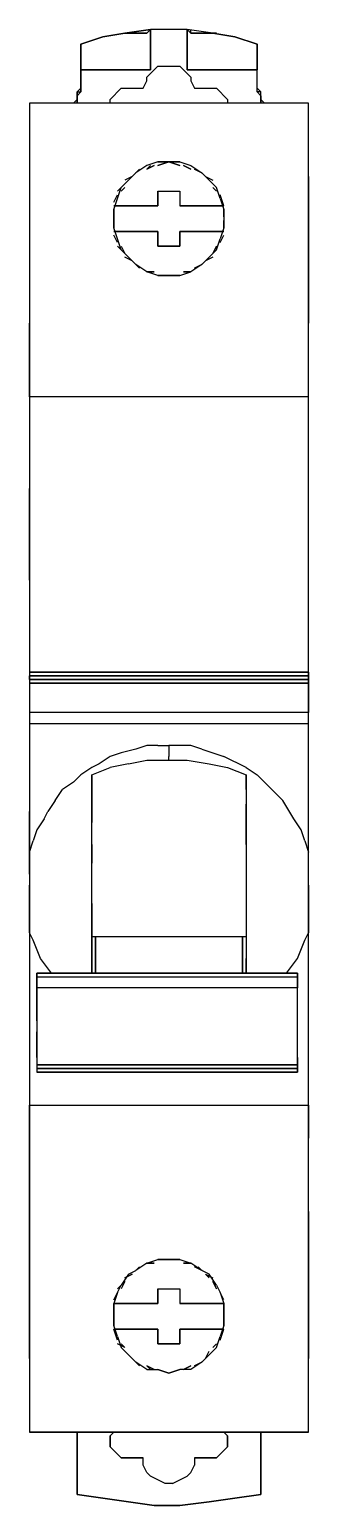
# Model space of a CAD drawing. Extents: x 0 to 17.8, y 0 to 94.2.
import ezdxf

# ---------------------------------------------------------------- set-up
doc = ezdxf.new("R2010")
doc.units = 0

# ---------------------------------------------------------------- blocks, each defined once
blk = doc.blocks.new('mcb-1')
for p, q in [((-23189.126, 27750.932), (-23190.531, 27750.698)), ((-23190.531, 27750.698), (-23189.126, 27750.932)), ((-23189.126, 27750.932), (-23187.487, 27751.166)), ((-23187.487, 27751.166), (-23189.126, 27750.932)), ((-23187.721, 27750.932), (-23189.126, 27750.932)), ((-23189.126, 27750.932), (-23187.721, 27750.932)), ((-23187.721, 27750.932), (-23187.955, 27750.932)), ((-23187.487, 27751.166), (-23187.721, 27750.932)), ((-23187.721, 27750.932), (-23187.487, 27751.166)), ((-23187.253, 27751.166), (-23187.487, 27751.166)), ((-23187.487, 27751.166), (-23187.487, 27748.591)), ((-23187.487, 27748.591), (-23187.487, 27751.166)), ((-23186.784, 27751.166), (-23187.253, 27751.166)), ((-23186.316, 27751.166), (-23186.784, 27751.166)), ((-23185.848, 27751.166), (-23186.316, 27751.166)), ((-23185.379, 27751.166), (-23185.848, 27751.166)), ((-23185.145, 27751.166), (-23185.379, 27751.166)), ((-23183.506, 27750.932), (-23185.145, 27751.166)), ((-23185.145, 27751.166), (-23185.145, 27748.591)), ((-23185.145, 27748.591), (-23185.145, 27751.166)), ((-23185.145, 27751.166), (-23184.911, 27750.932)), ((-23183.506, 27750.932), (-23185.145, 27751.166)), ((-23185.145, 27751.166), (-23184.911, 27750.932)), ((-23184.911, 27750.932), (-23184.911, 27751.166)), ((-23184.911, 27750.932), (-23183.506, 27750.932)), ((-23183.506, 27750.932), (-23184.911, 27750.932)), ((-23184.911, 27750.932), (-23184.677, 27750.932)), ((-23183.272, 27750.932), (-23183.506, 27750.932)), ((-23183.506, 27750.932), (-23182.101, 27750.698)), ((-23182.101, 27750.698), (-23183.506, 27750.932)), ((-23182.101, 27750.698), (-23183.506, 27750.932)), ((-23190.531, 27750.698), (-23191.936, 27750.23)), ((-23191.936, 27750.23), (-23190.531, 27750.698)), ((-23191.936, 27750.23), (-23191.936, 27748.591)), ((-23191.936, 27748.591), (-23191.936, 27750.23)), ((-23182.101, 27750.698), (-23180.682, 27750.23)), ((-23180.682, 27750.23), (-23182.101, 27750.698)), ((-23180.682, 27750.23), (-23180.682, 27748.591)), ((-23180.682, 27748.591), (-23180.682, 27750.23)), ((-23191.936, 27748.591), (-23187.487, 27748.591)), ((-23187.487, 27748.591), (-23191.936, 27748.591)), ((-23191.936, 27748.591), (-23191.936, 27747.186)), ((-23191.936, 27747.186), (-23191.936, 27748.591)), ((-23187.721, 27748.122), (-23187.253, 27748.591)), ((-23187.721, 27747.888), (-23187.721, 27748.122)), ((-23187.253, 27748.591), (-23187.018, 27748.825)), ((-23187.018, 27748.825), (-23186.55, 27748.825)), ((-23186.55, 27748.825), (-23186.082, 27748.825)), ((-23186.082, 27748.825), (-23185.613, 27748.825)), ((-23185.613, 27748.825), (-23185.379, 27748.591)), ((-23185.379, 27748.591), (-23184.911, 27748.122)), ((-23180.682, 27748.591), (-23185.145, 27748.591)), ((-23185.145, 27748.591), (-23180.682, 27748.591)), ((-23184.911, 27748.122), (-23184.911, 27747.888)), ((-23180.682, 27747.186), (-23180.682, 27748.591)), ((-23180.682, 27747.186), (-23180.682, 27748.591)), ((-23191.936, 27747.42), (-23192.17, 27747.186)), ((-23192.17, 27747.186), (-23192.17, 27746.704)), ((-23191.936, 27747.186), (-23192.17, 27746.938)), ((-23192.17, 27746.938), (-23192.17, 27747.186)), ((-23192.17, 27747.186), (-23191.936, 27747.186)), ((-23189.828, 27746.938), (-23189.594, 27747.186)), ((-23189.594, 27747.186), (-23189.36, 27747.42)), ((-23189.36, 27747.42), (-23189.126, 27747.42)), ((-23189.126, 27747.42), (-23187.955, 27747.42)), ((-23187.955, 27747.42), (-23187.721, 27747.888)), ((-23184.911, 27747.888), (-23184.677, 27747.42)), ((-23184.677, 27747.42), (-23183.506, 27747.42)), ((-23183.506, 27747.42), (-23183.272, 27747.42)), ((-23183.272, 27747.42), (-23183.038, 27747.186)), ((-23183.038, 27747.186), (-23182.804, 27746.938)), ((-23180.448, 27747.186), (-23180.682, 27747.42)), ((-23180.448, 27746.938), (-23180.682, 27747.186)), ((-23180.448, 27747.186), (-23180.682, 27747.186)), ((-23180.448, 27746.704), (-23180.448, 27747.186)), ((-23180.448, 27746.938), (-23180.448, 27747.186)), ((-23195.214, 27746.47), (-23195.214, 27741.787)), ((-23177.404, 27746.47), (-23195.214, 27746.47)), ((-23177.404, 27746.47), (-23195.214, 27746.47)), ((-23195.214, 27746.47), (-23195.214, 27741.787)), ((-23192.17, 27746.704), (-23192.404, 27746.47)), ((-23192.17, 27746.938), (-23192.17, 27746.47)), ((-23192.17, 27746.704), (-23192.17, 27746.938)), ((-23192.17, 27746.47), (-23192.17, 27746.704)), ((-23190.062, 27746.704), (-23189.828, 27746.938)), ((-23190.062, 27746.47), (-23190.062, 27746.704)), ((-23182.804, 27746.938), (-23182.569, 27746.704)), ((-23182.569, 27746.704), (-23182.569, 27746.47)), ((-23180.448, 27746.47), (-23180.448, 27746.938)), ((-23180.448, 27746.938), (-23180.448, 27746.704)), ((-23180.214, 27746.47), (-23180.448, 27746.704)), ((-23180.448, 27746.704), (-23180.448, 27746.47)), ((-23177.404, 27741.787), (-23177.404, 27746.47)), ((-23177.404, 27741.787), (-23177.404, 27746.47)), ((-23187.721, 27742.489), (-23188.423, 27742.021)), ((-23188.423, 27742.021), (-23188.189, 27742.255)), ((-23188.189, 27742.255), (-23188.423, 27742.021)), ((-23188.423, 27742.021), (-23188.189, 27742.255)), ((-23187.018, 27742.723), (-23187.721, 27742.489)), ((-23187.487, 27742.489), (-23187.721, 27742.255)), ((-23187.253, 27742.489), (-23187.721, 27742.255)), ((-23187.721, 27742.255), (-23187.253, 27742.489)), ((-23187.721, 27742.255), (-23187.487, 27742.489)), ((-23187.721, 27742.255), (-23187.253, 27742.489)), ((-23187.253, 27742.489), (-23187.721, 27742.255)), ((-23187.253, 27742.489), (-23187.253, 27742.489)), ((-23186.316, 27742.723), (-23187.018, 27742.489)), ((-23186.316, 27742.723), (-23187.018, 27742.723)), ((-23187.018, 27742.723), (-23186.316, 27742.723)), ((-23186.316, 27742.723), (-23187.018, 27742.489)), ((-23187.018, 27742.489), (-23186.316, 27742.723)), ((-23186.316, 27742.723), (-23187.018, 27742.489)), ((-23187.018, 27742.489), (-23186.316, 27742.723)), ((-23186.316, 27742.723), (-23187.018, 27742.489)), ((-23185.613, 27742.723), (-23186.316, 27742.723)), ((-23186.316, 27742.723), (-23185.613, 27742.723)), ((-23186.316, 27742.723), (-23185.613, 27742.489)), ((-23185.613, 27742.489), (-23186.316, 27742.723)), ((-23186.316, 27742.723), (-23185.613, 27742.489)), ((-23185.613, 27742.489), (-23186.316, 27742.723)), ((-23186.316, 27742.723), (-23185.613, 27742.489)), ((-23185.613, 27742.489), (-23186.316, 27742.723)), ((-23186.316, 27742.723), (-23186.316, 27742.723)), ((-23185.613, 27742.723), (-23184.911, 27742.489)), ((-23185.613, 27742.723), (-23185.613, 27742.723)), ((-23185.379, 27742.489), (-23184.911, 27742.255)), ((-23184.911, 27742.255), (-23185.379, 27742.489)), ((-23185.379, 27742.489), (-23184.911, 27742.255)), ((-23184.911, 27742.255), (-23185.379, 27742.489)), ((-23185.379, 27742.489), (-23184.911, 27742.255)), ((-23184.911, 27742.255), (-23185.379, 27742.489)), ((-23185.379, 27742.489), (-23185.379, 27742.489)), ((-23184.911, 27742.489), (-23184.209, 27742.021)), ((-23184.209, 27742.021), (-23184.677, 27742.255)), ((-23184.677, 27742.255), (-23184.209, 27742.021)), ((-23184.209, 27742.021), (-23184.677, 27742.255)), ((-23195.214, 27741.787), (-23195.214, 27737.103)), ((-23195.214, 27741.787), (-23195.214, 27737.103)), ((-23195.214, 27741.787), (-23195.214, 27741.787)), ((-23189.594, 27740.85), (-23189.126, 27741.318)), ((-23189.36, 27741.084), (-23188.892, 27741.552)), ((-23189.126, 27741.318), (-23188.657, 27741.787)), ((-23188.657, 27741.787), (-23189.126, 27741.552)), ((-23188.423, 27742.021), (-23188.892, 27741.552)), ((-23184.209, 27742.021), (-23183.74, 27741.552)), ((-23184.209, 27742.021), (-23184.209, 27742.021)), ((-23183.74, 27741.552), (-23183.974, 27741.787)), ((-23183.974, 27741.787), (-23183.506, 27741.552)), ((-23183.74, 27741.552), (-23183.272, 27741.084)), ((-23177.404, 27737.103), (-23177.404, 27741.787)), ((-23177.404, 27741.787), (-23177.404, 27737.103)), ((-23189.828, 27740.147), (-23189.594, 27740.616)), ((-23189.828, 27739.679), (-23189.594, 27740.382)), ((-23189.594, 27740.382), (-23189.36, 27741.084)), ((-23189.126, 27741.084), (-23189.36, 27740.85)), ((-23187.018, 27740.85), (-23185.613, 27740.85)), ((-23187.018, 27739.913), (-23187.018, 27740.85)), ((-23187.018, 27740.85), (-23187.018, 27739.913)), ((-23187.018, 27739.913), (-23187.018, 27740.85)), ((-23187.018, 27740.85), (-23185.613, 27740.85)), ((-23185.613, 27740.85), (-23185.613, 27739.913)), ((-23185.613, 27740.85), (-23185.613, 27739.913)), ((-23183.506, 27741.084), (-23183.272, 27740.85)), ((-23183.272, 27740.85), (-23183.506, 27741.084)), ((-23183.038, 27740.382), (-23183.272, 27741.084)), ((-23182.804, 27739.913), (-23183.038, 27740.616)), ((-23183.038, 27740.382), (-23182.804, 27739.679)), ((-23187.018, 27739.913), (-23189.828, 27739.913)), ((-23189.828, 27739.913), (-23187.018, 27739.913)), ((-23189.828, 27738.977), (-23189.828, 27739.679)), ((-23189.828, 27739.679), (-23189.828, 27739.211)), ((-23189.828, 27739.211), (-23189.828, 27739.679)), ((-23189.828, 27739.679), (-23189.828, 27738.977)), ((-23182.804, 27739.913), (-23185.613, 27739.913)), ((-23185.613, 27739.913), (-23182.804, 27739.913)), ((-23182.804, 27739.679), (-23182.804, 27738.977)), ((-23182.804, 27739.679), (-23182.804, 27739.679)), ((-23182.804, 27739.679), (-23182.804, 27739.211)), ((-23182.804, 27739.211), (-23182.804, 27739.679)), ((-23182.804, 27739.679), (-23182.804, 27738.977)), ((-23189.828, 27738.977), (-23189.828, 27738.508)), ((-23189.828, 27738.508), (-23189.828, 27738.977)), ((-23189.594, 27737.806), (-23189.828, 27738.508)), ((-23182.804, 27738.508), (-23183.038, 27737.806)), ((-23182.804, 27738.508), (-23182.804, 27738.977)), ((-23182.804, 27738.977), (-23182.804, 27738.508)), ((-23189.828, 27738.274), (-23187.018, 27738.274)), ((-23187.018, 27738.274), (-23189.828, 27738.274)), ((-23189.594, 27737.572), (-23189.828, 27738.04)), ((-23189.36, 27737.103), (-23189.594, 27737.806)), ((-23187.018, 27738.274), (-23187.018, 27737.338)), ((-23187.018, 27738.274), (-23187.018, 27737.338)), ((-23187.018, 27737.338), (-23187.018, 27738.274)), ((-23185.613, 27737.338), (-23185.613, 27738.274)), ((-23185.613, 27738.274), (-23182.804, 27738.274)), ((-23182.804, 27738.274), (-23185.613, 27738.274)), ((-23185.613, 27738.274), (-23185.613, 27737.338)), ((-23183.272, 27737.103), (-23183.038, 27737.806)), ((-23183.038, 27737.572), (-23182.804, 27738.04)), ((-23195.214, 27737.103), (-23195.214, 27732.407)), ((-23195.214, 27737.103), (-23195.214, 27732.407)), ((-23195.214, 27737.103), (-23195.214, 27737.103)), ((-23189.126, 27736.869), (-23189.594, 27737.338)), ((-23189.36, 27737.338), (-23189.126, 27736.869)), ((-23189.36, 27737.103), (-23188.892, 27736.635)), ((-23188.657, 27736.401), (-23189.126, 27736.635)), ((-23188.423, 27736.167), (-23188.892, 27736.635)), ((-23187.018, 27737.338), (-23185.613, 27737.338)), ((-23185.613, 27737.338), (-23187.018, 27737.338)), ((-23184.209, 27736.167), (-23183.74, 27736.635)), ((-23183.506, 27736.635), (-23183.974, 27736.401)), ((-23183.974, 27736.401), (-23183.74, 27736.635)), ((-23183.272, 27737.103), (-23183.74, 27736.635)), ((-23183.272, 27737.338), (-23183.506, 27736.869)), ((-23183.506, 27736.869), (-23183.272, 27737.338)), ((-23177.404, 27732.407), (-23177.404, 27737.103)), ((-23177.404, 27737.103), (-23177.404, 27732.407)), ((-23187.721, 27735.699), (-23188.423, 27736.167)), ((-23188.189, 27735.933), (-23188.423, 27736.167)), ((-23187.487, 27735.699), (-23187.721, 27735.699)), ((-23187.018, 27735.464), (-23187.721, 27735.699)), ((-23187.253, 27735.699), (-23187.721, 27735.699)), ((-23187.721, 27735.699), (-23187.253, 27735.699)), ((-23187.487, 27735.699), (-23187.721, 27735.699)), ((-23187.721, 27735.699), (-23187.253, 27735.699)), ((-23185.613, 27735.464), (-23184.911, 27735.699)), ((-23184.911, 27735.699), (-23185.379, 27735.699)), ((-23184.911, 27735.699), (-23185.379, 27735.699)), ((-23185.379, 27735.699), (-23184.911, 27735.699)), ((-23184.209, 27736.167), (-23184.911, 27735.699)), ((-23184.209, 27736.167), (-23184.677, 27735.933)), ((-23184.677, 27735.933), (-23184.209, 27736.167)), ((-23186.316, 27735.464), (-23187.018, 27735.464)), ((-23187.018, 27735.464), (-23186.316, 27735.464)), ((-23186.316, 27735.464), (-23187.018, 27735.464)), ((-23186.316, 27735.464), (-23187.018, 27735.464)), ((-23187.018, 27735.464), (-23186.316, 27735.464)), ((-23185.613, 27735.464), (-23186.316, 27735.464)), ((-23186.316, 27735.464), (-23185.613, 27735.464)), ((-23185.613, 27735.464), (-23186.316, 27735.464)), ((-23185.613, 27735.464), (-23186.316, 27735.464)), ((-23186.316, 27735.464), (-23185.613, 27735.464)), ((-23195.214, 27732.407), (-23195.214, 27727.724)), ((-23195.214, 27727.724), (-23195.214, 27732.407)), ((-23177.404, 27727.724), (-23177.404, 27732.407)), ((-23177.404, 27727.724), (-23177.404, 27732.407)), ((-23195.214, 27727.724), (-23195.214, 27721.856)), ((-23177.404, 27727.724), (-23195.214, 27727.724)), ((-23177.404, 27721.856), (-23177.404, 27727.724)), ((-23177.404, 27721.856), (-23177.404, 27727.724)), ((-23195.214, 27721.856), (-23195.214, 27716.002)), ((-23195.214, 27716.002), (-23195.214, 27721.856)), ((-23177.404, 27716.002), (-23177.404, 27721.856)), ((-23177.404, 27716.002), (-23177.404, 27721.856)), ((-23195.214, 27716.002), (-23195.214, 27710.135)), ((-23195.214, 27716.002), (-23195.214, 27710.135)), ((-23177.404, 27710.135), (-23177.404, 27716.002)), ((-23177.404, 27710.135), (-23177.404, 27716.002)), ((-23177.404, 27716.002), (-23177.404, 27716.002)), ((-23195.214, 27710.135), (-23195.214, 27709.9)), ((-23177.404, 27710.135), (-23195.214, 27710.135)), ((-23195.214, 27710.135), (-23177.404, 27710.135)), ((-23195.214, 27710.135), (-23195.214, 27709.9)), ((-23195.214, 27710.135), (-23177.404, 27710.135)), ((-23195.214, 27710.135), (-23177.404, 27710.135)), ((-23195.214, 27709.9), (-23177.404, 27709.9)), ((-23177.404, 27709.9), (-23195.214, 27709.9)), ((-23195.214, 27709.9), (-23195.214, 27709.9)), ((-23195.214, 27709.9), (-23177.404, 27709.9)), ((-23195.214, 27709.9), (-23195.214, 27709.666)), ((-23195.214, 27709.666), (-23195.214, 27709.9)), ((-23195.214, 27709.666), (-23195.214, 27709.432)), ((-23195.214, 27709.666), (-23195.214, 27709.432)), ((-23177.404, 27709.666), (-23195.214, 27709.666)), ((-23195.214, 27709.666), (-23177.404, 27709.666)), ((-23195.214, 27709.666), (-23177.404, 27709.666)), ((-23177.404, 27709.666), (-23195.214, 27709.666)), ((-23177.404, 27709.666), (-23195.214, 27709.666)), ((-23195.214, 27709.666), (-23177.404, 27709.666)), ((-23195.214, 27709.432), (-23195.214, 27709.198)), ((-23195.214, 27709.432), (-23177.404, 27709.432)), ((-23177.404, 27709.432), (-23195.214, 27709.432)), ((-23195.214, 27709.432), (-23195.214, 27709.198)), ((-23195.214, 27709.432), (-23177.404, 27709.432)), ((-23177.404, 27710.135), (-23177.404, 27709.9)), ((-23177.404, 27709.9), (-23177.404, 27710.135)), ((-23177.404, 27709.9), (-23177.404, 27709.666)), ((-23177.404, 27709.666), (-23177.404, 27709.9)), ((-23177.404, 27709.432), (-23177.404, 27709.666)), ((-23177.404, 27709.666), (-23177.404, 27709.432)), ((-23177.404, 27709.198), (-23177.404, 27709.432)), ((-23177.404, 27709.432), (-23177.404, 27709.198)), ((-23195.214, 27709.198), (-23195.214, 27708.73)), ((-23195.214, 27709.198), (-23195.214, 27708.73)), ((-23195.214, 27708.73), (-23195.214, 27708.027)), ((-23195.214, 27708.73), (-23195.214, 27708.027)), ((-23177.404, 27708.73), (-23177.404, 27709.198)), ((-23177.404, 27709.198), (-23177.404, 27708.73)), ((-23177.404, 27708.027), (-23177.404, 27708.73)), ((-23177.404, 27708.73), (-23177.404, 27708.027)), ((-23195.214, 27708.027), (-23195.214, 27707.559)), ((-23195.214, 27708.027), (-23195.214, 27707.559)), ((-23195.214, 27707.559), (-23195.214, 27706.856)), ((-23195.214, 27707.559), (-23195.214, 27706.856)), ((-23177.404, 27707.559), (-23195.214, 27707.559)), ((-23177.404, 27707.559), (-23177.404, 27708.027)), ((-23177.404, 27708.027), (-23177.404, 27707.559)), ((-23177.404, 27706.856), (-23177.404, 27707.559)), ((-23177.404, 27706.856), (-23177.404, 27707.559)), ((-23195.214, 27706.856), (-23177.404, 27706.856)), ((-23195.214, 27706.856), (-23195.214, 27704.047)), ((-23195.214, 27706.856), (-23195.214, 27704.047)), ((-23195.214, 27706.856), (-23195.214, 27706.856)), ((-23195.214, 27706.856), (-23195.214, 27706.856)), ((-23177.404, 27704.047), (-23177.404, 27706.856)), ((-23177.404, 27704.047), (-23177.404, 27706.856)), ((-23190.062, 27704.749), (-23190.765, 27704.281)), ((-23189.36, 27704.983), (-23190.062, 27704.749)), ((-23188.423, 27705.217), (-23189.36, 27704.983)), ((-23187.721, 27705.452), (-23188.423, 27705.217)), ((-23187.018, 27705.452), (-23187.721, 27705.452)), ((-23187.018, 27705.452), (-23186.316, 27705.452)), ((-23185.613, 27705.452), (-23186.316, 27705.452)), ((-23186.316, 27705.452), (-23186.316, 27705.217)), ((-23186.316, 27705.217), (-23186.316, 27705.217)), ((-23186.316, 27705.217), (-23186.316, 27704.749)), ((-23186.316, 27704.749), (-23186.316, 27704.749)), ((-23186.316, 27704.515), (-23186.316, 27704.749)), ((-23184.911, 27705.452), (-23185.613, 27705.452)), ((-23184.209, 27705.217), (-23184.911, 27705.452)), ((-23184.209, 27705.217), (-23183.506, 27704.983)), ((-23183.506, 27704.983), (-23182.804, 27704.749)), ((-23181.385, 27704.047), (-23182.804, 27704.749)), ((-23195.214, 27704.047), (-23195.214, 27701.237)), ((-23195.214, 27704.047), (-23195.214, 27701.237)), ((-23195.214, 27704.047), (-23195.214, 27704.047)), ((-23195.214, 27704.047), (-23195.214, 27704.047)), ((-23195.214, 27704.047), (-23195.214, 27704.047)), ((-23191.233, 27704.047), (-23191.936, 27703.578)), ((-23190.765, 27704.281), (-23191.233, 27704.047)), ((-23191.233, 27703.578), (-23190.062, 27704.047)), ((-23188.892, 27704.281), (-23190.062, 27704.047)), ((-23190.062, 27704.047), (-23190.062, 27704.047)), ((-23188.892, 27704.281), (-23187.721, 27704.515)), ((-23187.721, 27704.515), (-23186.316, 27704.515)), ((-23186.316, 27704.515), (-23185.145, 27704.515)), ((-23185.145, 27704.515), (-23183.74, 27704.281)), ((-23183.74, 27704.281), (-23182.569, 27704.047)), ((-23182.569, 27704.047), (-23181.385, 27703.578)), ((-23181.385, 27704.047), (-23180.682, 27703.578)), ((-23177.404, 27701.237), (-23177.404, 27704.047)), ((-23177.404, 27701.237), (-23177.404, 27704.047)), ((-23192.404, 27703.11), (-23193.106, 27702.642)), ((-23191.936, 27703.578), (-23192.404, 27703.11)), ((-23191.233, 27702.642), (-23191.233, 27703.578)), ((-23191.233, 27702.642), (-23191.233, 27703.578)), ((-23191.233, 27703.578), (-23191.233, 27701.939)), ((-23181.385, 27702.642), (-23181.385, 27703.578)), ((-23181.385, 27703.578), (-23181.385, 27702.642)), ((-23180.214, 27703.11), (-23180.682, 27703.578)), ((-23180.214, 27703.11), (-23179.746, 27702.642)), ((-23193.575, 27701.939), (-23194.043, 27701.237)), ((-23193.575, 27701.939), (-23193.106, 27702.642)), ((-23191.233, 27701.705), (-23191.233, 27702.642)), ((-23191.233, 27701.705), (-23191.233, 27702.642)), ((-23191.233, 27701.939), (-23191.233, 27701.471)), ((-23181.385, 27702.642), (-23181.385, 27701.705)), ((-23181.385, 27702.642), (-23181.385, 27701.705)), ((-23179.043, 27701.939), (-23179.746, 27702.642)), ((-23178.341, 27700.768), (-23179.043, 27701.939)), ((-23195.214, 27698.647), (-23195.214, 27701.237)), ((-23195.214, 27701.237), (-23195.214, 27698.647)), ((-23195.214, 27701.237), (-23195.214, 27701.237)), ((-23195.214, 27701.237), (-23195.214, 27701.237)), ((-23194.277, 27700.768), (-23194.043, 27701.237)), ((-23191.233, 27701.705), (-23191.233, 27700.534)), ((-23191.233, 27700.534), (-23191.233, 27701.705)), ((-23191.233, 27700.534), (-23191.233, 27701.471)), ((-23181.385, 27700.534), (-23181.385, 27701.705)), ((-23181.385, 27701.705), (-23181.385, 27700.534)), ((-23177.404, 27698.647), (-23177.404, 27701.237)), ((-23177.404, 27698.647), (-23177.404, 27701.237)), ((-23194.745, 27700.066), (-23194.98, 27699.364)), ((-23194.277, 27700.768), (-23194.745, 27700.066)), ((-23191.233, 27699.129), (-23191.233, 27700.534)), ((-23191.233, 27699.129), (-23191.233, 27700.534)), ((-23191.233, 27699.598), (-23191.233, 27700.534)), ((-23191.233, 27700.534), (-23191.233, 27700.534)), ((-23181.385, 27699.129), (-23181.385, 27700.534)), ((-23181.385, 27700.534), (-23181.385, 27699.129)), ((-23177.873, 27700.066), (-23178.341, 27700.768)), ((-23177.638, 27699.364), (-23177.873, 27700.066)), ((-23195.214, 27698.647), (-23194.98, 27699.364)), ((-23191.233, 27698.647), (-23191.233, 27699.598)), ((-23191.233, 27699.598), (-23191.233, 27699.598)), ((-23191.233, 27699.129), (-23191.233, 27697.945)), ((-23191.233, 27697.945), (-23191.233, 27699.129)), ((-23181.385, 27699.129), (-23181.385, 27697.945)), ((-23181.385, 27699.129), (-23181.385, 27697.945)), ((-23177.638, 27699.364), (-23177.404, 27698.647)), ((-23195.214, 27697.945), (-23195.214, 27698.647)), ((-23195.214, 27698.647), (-23195.214, 27697.945)), ((-23191.233, 27697.477), (-23191.233, 27698.647)), ((-23191.233, 27698.647), (-23191.233, 27698.647)), ((-23177.404, 27697.945), (-23177.404, 27698.647)), ((-23177.404, 27697.945), (-23177.404, 27698.647)), ((-23195.214, 27697.242), (-23195.214, 27697.945)), ((-23195.214, 27697.945), (-23195.214, 27697.242)), ((-23195.214, 27697.242), (-23195.214, 27696.54)), ((-23195.214, 27697.242), (-23195.214, 27696.54)), ((-23191.233, 27696.54), (-23191.233, 27697.945)), ((-23191.233, 27696.54), (-23191.233, 27697.945)), ((-23191.233, 27696.306), (-23191.233, 27697.477)), ((-23191.233, 27697.477), (-23191.233, 27697.477)), ((-23181.385, 27697.945), (-23181.385, 27696.54)), ((-23181.385, 27697.945), (-23181.385, 27696.54)), ((-23177.404, 27697.242), (-23177.404, 27697.945)), ((-23177.404, 27697.242), (-23177.404, 27697.945)), ((-23177.404, 27696.54), (-23177.404, 27697.242)), ((-23177.404, 27696.54), (-23177.404, 27697.242)), ((-23195.214, 27696.54), (-23195.214, 27695.603)), ((-23195.214, 27695.603), (-23195.214, 27696.54)), ((-23191.233, 27695.369), (-23191.233, 27696.54)), ((-23191.233, 27695.369), (-23191.233, 27696.54)), ((-23191.233, 27695.369), (-23191.233, 27696.306)), ((-23191.233, 27696.306), (-23191.233, 27696.306)), ((-23181.385, 27696.54), (-23181.385, 27695.369)), ((-23181.385, 27696.54), (-23181.385, 27695.369)), ((-23177.404, 27695.603), (-23177.404, 27696.54)), ((-23177.404, 27696.54), (-23177.404, 27695.603)), ((-23195.214, 27695.603), (-23195.214, 27694.433)), ((-23195.214, 27694.433), (-23195.214, 27695.603)), ((-23191.233, 27695.369), (-23191.233, 27694.198)), ((-23191.233, 27694.198), (-23191.233, 27695.369)), ((-23191.233, 27694.198), (-23191.233, 27695.369)), ((-23191.233, 27695.369), (-23191.233, 27695.369)), ((-23181.385, 27695.369), (-23181.385, 27694.198)), ((-23181.385, 27695.369), (-23181.385, 27694.198)), ((-23177.404, 27694.433), (-23177.404, 27695.603)), ((-23177.404, 27695.603), (-23177.404, 27694.433)), ((-23195.214, 27694.433), (-23195.214, 27693.496)), ((-23195.214, 27693.496), (-23195.214, 27694.433)), ((-23191.233, 27694.198), (-23191.233, 27693.028)), ((-23191.233, 27693.028), (-23191.233, 27694.198)), ((-23191.233, 27694.198), (-23191.233, 27693.262)), ((-23181.385, 27694.198), (-23181.385, 27694.198)), ((-23181.385, 27694.198), (-23181.385, 27693.028)), ((-23181.385, 27694.198), (-23181.385, 27693.028)), ((-23177.404, 27693.496), (-23177.404, 27694.433)), ((-23177.404, 27694.433), (-23177.404, 27693.496)), ((-23195.214, 27693.496), (-23195.214, 27689.984)), ((-23195.214, 27693.496), (-23195.214, 27689.984)), ((-23194.98, 27693.028), (-23195.214, 27693.496)), ((-23195.214, 27693.496), (-23195.214, 27693.496)), ((-23191.233, 27693.262), (-23190.999, 27693.262)), ((-23191.233, 27692.325), (-23191.233, 27693.262)), ((-23190.999, 27693.262), (-23181.619, 27693.262)), ((-23190.999, 27690.92), (-23190.999, 27693.262)), ((-23190.999, 27693.262), (-23190.999, 27690.92)), ((-23181.619, 27693.262), (-23181.385, 27693.262)), ((-23181.619, 27692.325), (-23181.619, 27693.262)), ((-23181.619, 27693.262), (-23181.619, 27690.92)), ((-23177.638, 27693.028), (-23177.404, 27693.496)), ((-23177.404, 27689.984), (-23177.404, 27693.496)), ((-23177.404, 27689.984), (-23177.404, 27693.496)), ((-23194.511, 27691.857), (-23194.98, 27693.028)), ((-23191.233, 27693.028), (-23191.233, 27691.857)), ((-23191.233, 27691.857), (-23191.233, 27693.028)), ((-23191.233, 27691.389), (-23191.233, 27692.325)), ((-23181.619, 27691.389), (-23181.619, 27692.325)), ((-23181.619, 27692.325), (-23181.619, 27692.325)), ((-23181.385, 27693.028), (-23181.385, 27691.857)), ((-23181.385, 27693.028), (-23181.385, 27691.857)), ((-23178.107, 27691.857), (-23177.638, 27693.028)), ((-23193.809, 27690.92), (-23194.511, 27691.857)), ((-23191.233, 27691.857), (-23191.233, 27690.92)), ((-23191.233, 27690.92), (-23191.233, 27691.857)), ((-23191.233, 27690.92), (-23191.233, 27691.389)), ((-23181.619, 27690.92), (-23181.619, 27691.389)), ((-23181.619, 27691.389), (-23181.619, 27691.389)), ((-23181.385, 27691.857), (-23181.385, 27691.857)), ((-23181.385, 27690.92), (-23181.385, 27691.857)), ((-23181.385, 27691.857), (-23181.385, 27690.92)), ((-23178.809, 27690.92), (-23178.107, 27691.857)), ((-23194.745, 27690.92), (-23178.107, 27690.92)), ((-23178.107, 27690.92), (-23194.745, 27690.92)), ((-23178.107, 27690.92), (-23194.745, 27690.92)), ((-23194.745, 27690.686), (-23194.745, 27690.92)), ((-23194.745, 27690.92), (-23194.745, 27690.686)), ((-23194.745, 27690.686), (-23194.745, 27689.984)), ((-23194.745, 27690.686), (-23178.107, 27690.686)), ((-23194.745, 27689.984), (-23194.745, 27690.686)), ((-23178.107, 27690.686), (-23178.107, 27690.92)), ((-23178.107, 27690.92), (-23178.107, 27690.686)), ((-23178.107, 27690.686), (-23178.107, 27689.984)), ((-23178.107, 27689.984), (-23178.107, 27690.686)), ((-23195.214, 27689.984), (-23195.214, 27686.223)), ((-23195.214, 27689.984), (-23195.214, 27686.223)), ((-23194.745, 27689.984), (-23194.745, 27689.515)), ((-23194.745, 27689.515), (-23194.745, 27689.984)), ((-23178.107, 27689.984), (-23194.745, 27689.984)), ((-23194.745, 27689.515), (-23194.745, 27688.813)), ((-23194.745, 27688.813), (-23194.745, 27689.515)), ((-23178.107, 27689.515), (-23178.107, 27689.984)), ((-23178.107, 27689.515), (-23178.107, 27689.984)), ((-23178.107, 27688.813), (-23178.107, 27689.515)), ((-23178.107, 27688.813), (-23178.107, 27689.515)), ((-23177.404, 27686.223), (-23177.404, 27689.984)), ((-23177.404, 27686.223), (-23177.404, 27689.984)), ((-23194.745, 27688.813), (-23194.745, 27687.876)), ((-23194.745, 27687.876), (-23194.745, 27688.813)), ((-23178.107, 27687.876), (-23178.107, 27688.813)), ((-23178.107, 27687.876), (-23178.107, 27688.813)), ((-23194.745, 27687.876), (-23194.745, 27687.174)), ((-23194.745, 27687.876), (-23194.745, 27687.174)), ((-23178.107, 27687.174), (-23178.107, 27687.876)), ((-23178.107, 27687.876), (-23178.107, 27687.876)), ((-23178.107, 27687.174), (-23178.107, 27687.876)), ((-23194.745, 27687.174), (-23194.745, 27686.223)), ((-23194.745, 27686.223), (-23194.745, 27687.174)), ((-23178.107, 27686.223), (-23178.107, 27687.174)), ((-23178.107, 27686.223), (-23178.107, 27687.174)), ((-23195.214, 27686.223), (-23195.214, 27682.477)), ((-23195.214, 27686.223), (-23195.214, 27682.477)), ((-23194.745, 27686.223), (-23194.745, 27685.521)), ((-23194.745, 27685.521), (-23194.745, 27686.223)), ((-23178.107, 27685.521), (-23178.107, 27686.223)), ((-23178.107, 27685.521), (-23178.107, 27686.223)), ((-23177.404, 27682.477), (-23177.404, 27686.223)), ((-23177.404, 27682.477), (-23177.404, 27686.223)), ((-23194.745, 27685.521), (-23194.745, 27685.053)), ((-23194.745, 27685.521), (-23194.745, 27685.053)), ((-23194.745, 27685.053), (-23194.745, 27684.819)), ((-23194.745, 27685.053), (-23194.745, 27684.819)), ((-23194.745, 27685.053), (-23178.107, 27685.053)), ((-23178.107, 27685.053), (-23194.745, 27685.053)), ((-23194.745, 27685.053), (-23178.107, 27685.053)), ((-23194.745, 27684.819), (-23194.745, 27684.584)), ((-23194.745, 27684.819), (-23178.107, 27684.819)), ((-23178.107, 27684.819), (-23194.745, 27684.819)), ((-23194.745, 27684.819), (-23178.107, 27684.819)), ((-23178.107, 27684.819), (-23194.745, 27684.819)), ((-23178.107, 27684.819), (-23194.745, 27684.819)), ((-23194.745, 27684.819), (-23194.745, 27684.584)), ((-23178.107, 27685.521), (-23178.107, 27685.053)), ((-23178.107, 27685.053), (-23178.107, 27685.521)), ((-23178.107, 27685.053), (-23178.107, 27684.819)), ((-23178.107, 27684.819), (-23178.107, 27685.053)), ((-23178.107, 27684.819), (-23178.107, 27684.584)), ((-23178.107, 27684.584), (-23178.107, 27684.819)), ((-23194.745, 27684.584), (-23178.107, 27684.584)), ((-23178.107, 27684.584), (-23194.745, 27684.584)), ((-23194.745, 27684.584), (-23178.107, 27684.584)), ((-23195.214, 27682.477), (-23195.214, 27680.37)), ((-23195.214, 27680.37), (-23195.214, 27682.477)), ((-23195.214, 27682.477), (-23177.404, 27682.477)), ((-23195.214, 27682.477), (-23177.404, 27682.477)), ((-23177.404, 27682.477), (-23177.404, 27680.37)), ((-23177.404, 27680.37), (-23177.404, 27682.477)), ((-23195.214, 27680.37), (-23195.214, 27675.687)), ((-23195.214, 27675.687), (-23195.214, 27680.37)), ((-23177.404, 27675.687), (-23177.404, 27680.37)), ((-23177.404, 27675.687), (-23177.404, 27680.37)), ((-23195.214, 27675.687), (-23195.214, 27670.99)), ((-23195.214, 27675.687), (-23195.214, 27675.687)), ((-23195.214, 27670.99), (-23195.214, 27675.687)), ((-23177.404, 27675.687), (-23177.404, 27670.99)), ((-23177.404, 27670.99), (-23177.404, 27675.687)), ((-23187.721, 27672.395), (-23187.018, 27672.629)), ((-23186.316, 27672.629), (-23187.018, 27672.629)), ((-23187.018, 27672.629), (-23186.316, 27672.629)), ((-23186.316, 27672.629), (-23187.018, 27672.629)), ((-23186.316, 27672.629), (-23187.018, 27672.629)), ((-23187.018, 27672.629), (-23186.316, 27672.629)), ((-23186.316, 27672.629), (-23187.018, 27672.629)), ((-23187.018, 27672.629), (-23186.316, 27672.629)), ((-23186.316, 27672.629), (-23187.018, 27672.629)), ((-23186.316, 27672.629), (-23185.613, 27672.629)), ((-23186.316, 27672.629), (-23185.613, 27672.629)), ((-23186.316, 27672.629), (-23185.613, 27672.629)), ((-23185.613, 27672.629), (-23186.316, 27672.629)), ((-23186.316, 27672.629), (-23185.613, 27672.629)), ((-23185.613, 27672.629), (-23186.316, 27672.629)), ((-23186.316, 27672.629), (-23185.613, 27672.629)), ((-23185.613, 27672.629), (-23186.316, 27672.629)), ((-23186.316, 27672.629), (-23186.316, 27672.629)), ((-23185.613, 27672.629), (-23184.911, 27672.395)), ((-23188.892, 27671.692), (-23189.36, 27670.99)), ((-23189.126, 27671.458), (-23188.657, 27671.692)), ((-23188.657, 27671.692), (-23189.126, 27671.458)), ((-23188.892, 27671.692), (-23188.423, 27671.926)), ((-23187.721, 27672.395), (-23188.423, 27671.926)), ((-23188.423, 27671.926), (-23188.189, 27672.161)), ((-23188.189, 27672.161), (-23188.423, 27671.926)), ((-23188.423, 27671.926), (-23188.189, 27672.161)), ((-23187.487, 27672.395), (-23187.721, 27672.395)), ((-23187.253, 27672.395), (-23187.721, 27672.395)), ((-23187.721, 27672.395), (-23187.253, 27672.395)), ((-23187.721, 27672.395), (-23187.487, 27672.395)), ((-23187.721, 27672.395), (-23187.253, 27672.395)), ((-23187.253, 27672.395), (-23187.721, 27672.395)), ((-23187.253, 27672.395), (-23187.253, 27672.395)), ((-23185.379, 27672.395), (-23184.911, 27672.395)), ((-23184.911, 27672.395), (-23185.379, 27672.395)), ((-23185.379, 27672.395), (-23184.911, 27672.395)), ((-23184.911, 27672.395), (-23185.379, 27672.395)), ((-23185.379, 27672.395), (-23184.911, 27672.395)), ((-23184.911, 27672.395), (-23185.379, 27672.395)), ((-23185.379, 27672.395), (-23185.379, 27672.395)), ((-23184.209, 27671.926), (-23184.911, 27672.395)), ((-23184.209, 27671.926), (-23184.677, 27672.161)), ((-23184.209, 27671.926), (-23184.443, 27672.161)), ((-23184.443, 27672.161), (-23184.209, 27671.926)), ((-23183.74, 27671.692), (-23184.209, 27671.926)), ((-23184.209, 27671.926), (-23184.209, 27671.926)), ((-23183.74, 27671.458), (-23183.974, 27671.692)), ((-23183.974, 27671.692), (-23183.506, 27671.458)), ((-23183.272, 27670.99), (-23183.74, 27671.692)), ((-23195.214, 27670.99), (-23195.214, 27666.307)), ((-23195.214, 27670.99), (-23195.214, 27670.99)), ((-23195.214, 27670.99), (-23195.214, 27670.99)), ((-23195.214, 27670.99), (-23195.214, 27670.99)), ((-23195.214, 27670.99), (-23195.214, 27670.99)), ((-23195.214, 27666.307), (-23195.214, 27670.99)), ((-23189.594, 27670.756), (-23189.126, 27671.224)), ((-23189.594, 27670.521), (-23189.36, 27670.99)), ((-23189.126, 27671.224), (-23189.36, 27670.756)), ((-23189.126, 27671.458), (-23189.126, 27671.458)), ((-23187.018, 27670.756), (-23185.613, 27670.756)), ((-23187.018, 27669.819), (-23187.018, 27670.756)), ((-23187.018, 27670.756), (-23187.018, 27669.819)), ((-23187.018, 27669.819), (-23187.018, 27670.756)), ((-23187.018, 27670.756), (-23185.613, 27670.756)), ((-23185.613, 27670.756), (-23185.613, 27669.819)), ((-23185.613, 27670.756), (-23185.613, 27669.819)), ((-23183.506, 27671.224), (-23183.272, 27670.756)), ((-23183.272, 27670.756), (-23183.506, 27671.224)), ((-23183.272, 27670.99), (-23183.038, 27670.521)), ((-23177.404, 27670.99), (-23177.404, 27666.307)), ((-23177.404, 27666.307), (-23177.404, 27670.99)), ((-23189.594, 27670.521), (-23189.828, 27669.819)), ((-23189.828, 27670.053), (-23189.594, 27670.521)), ((-23189.828, 27669.819), (-23189.828, 27669.117)), ((-23189.828, 27669.117), (-23189.828, 27669.819)), ((-23187.018, 27669.819), (-23189.828, 27669.819)), ((-23189.828, 27669.819), (-23187.018, 27669.819)), ((-23182.804, 27669.819), (-23185.613, 27669.819)), ((-23185.613, 27669.819), (-23182.804, 27669.819)), ((-23183.038, 27670.521), (-23182.804, 27669.819)), ((-23182.804, 27670.053), (-23183.038, 27670.521)), ((-23182.804, 27669.117), (-23182.804, 27669.819)), ((-23182.804, 27669.819), (-23182.804, 27669.117)), ((-23189.828, 27669.117), (-23189.828, 27668.414)), ((-23189.828, 27668.414), (-23189.828, 27669.117)), ((-23189.828, 27668.414), (-23189.828, 27668.882)), ((-23189.828, 27668.882), (-23189.828, 27668.414)), ((-23182.804, 27669.117), (-23182.804, 27668.414)), ((-23182.804, 27668.414), (-23182.804, 27669.117)), ((-23182.804, 27668.414), (-23182.804, 27668.882)), ((-23182.804, 27668.882), (-23182.804, 27668.414)), ((-23189.594, 27667.712), (-23189.828, 27668.414)), ((-23189.594, 27667.477), (-23189.828, 27668.18)), ((-23189.828, 27668.18), (-23187.018, 27668.18)), ((-23187.018, 27668.18), (-23189.828, 27668.18)), ((-23187.018, 27668.18), (-23187.018, 27667.243)), ((-23187.018, 27668.18), (-23187.018, 27667.243)), ((-23187.018, 27667.243), (-23187.018, 27668.18)), ((-23185.613, 27667.243), (-23185.613, 27668.18)), ((-23185.613, 27668.18), (-23182.804, 27668.18)), ((-23182.804, 27668.18), (-23185.613, 27668.18)), ((-23185.613, 27668.18), (-23185.613, 27667.243)), ((-23182.804, 27668.414), (-23183.038, 27667.712)), ((-23183.038, 27667.477), (-23182.804, 27668.18)), ((-23189.594, 27667.712), (-23189.36, 27667.009)), ((-23189.126, 27667.009), (-23189.594, 27667.243)), ((-23189.36, 27667.243), (-23189.126, 27667.009)), ((-23188.892, 27666.541), (-23189.36, 27667.009)), ((-23187.018, 27667.243), (-23185.613, 27667.243)), ((-23185.613, 27667.243), (-23187.018, 27667.243)), ((-23183.74, 27666.541), (-23183.272, 27667.009)), ((-23183.272, 27667.243), (-23183.506, 27667.009)), ((-23183.506, 27667.009), (-23183.272, 27667.243)), ((-23183.272, 27667.009), (-23183.038, 27667.712)), ((-23195.214, 27666.307), (-23195.214, 27661.61)), ((-23195.214, 27666.307), (-23195.214, 27661.61)), ((-23195.214, 27666.307), (-23195.214, 27666.307)), ((-23195.214, 27666.307), (-23195.214, 27666.307)), ((-23195.214, 27666.307), (-23195.214, 27666.307)), ((-23188.657, 27666.307), (-23189.126, 27666.775)), ((-23188.892, 27666.541), (-23188.423, 27666.073)), ((-23187.721, 27665.604), (-23188.423, 27666.073)), ((-23188.189, 27665.838), (-23188.423, 27666.073)), ((-23184.209, 27666.073), (-23184.911, 27665.604)), ((-23184.209, 27666.073), (-23184.677, 27665.838)), ((-23184.677, 27665.838), (-23184.209, 27666.073)), ((-23184.209, 27666.073), (-23183.74, 27666.541)), ((-23183.506, 27666.775), (-23183.974, 27666.307)), ((-23183.974, 27666.307), (-23183.74, 27666.775)), ((-23177.404, 27661.61), (-23177.404, 27666.307)), ((-23177.404, 27661.61), (-23177.404, 27666.307)), ((-23187.487, 27665.604), (-23187.721, 27665.838)), ((-23187.253, 27665.604), (-23187.721, 27665.838)), ((-23187.721, 27665.838), (-23187.253, 27665.604)), ((-23187.487, 27665.604), (-23187.721, 27665.838)), ((-23187.721, 27665.838), (-23187.253, 27665.604)), ((-23187.721, 27665.604), (-23187.018, 27665.604)), ((-23186.316, 27665.37), (-23187.018, 27665.604)), ((-23187.018, 27665.604), (-23186.316, 27665.37)), ((-23186.316, 27665.37), (-23187.018, 27665.604)), ((-23186.316, 27665.37), (-23187.018, 27665.604)), ((-23187.018, 27665.604), (-23186.316, 27665.37)), ((-23186.316, 27665.37), (-23185.613, 27665.604)), ((-23185.613, 27665.604), (-23186.316, 27665.37)), ((-23186.316, 27665.37), (-23185.613, 27665.604)), ((-23185.613, 27665.604), (-23186.316, 27665.37)), ((-23186.316, 27665.37), (-23185.613, 27665.604)), ((-23184.911, 27665.604), (-23185.613, 27665.604)), ((-23185.379, 27665.604), (-23184.911, 27665.838)), ((-23184.911, 27665.838), (-23185.379, 27665.604)), ((-23185.379, 27665.604), (-23184.911, 27665.838)), ((-23177.404, 27661.61), (-23195.214, 27661.61)), ((-23195.214, 27661.61), (-23177.404, 27661.61)), ((-23192.17, 27657.629), (-23192.17, 27661.61)), ((-23192.17, 27661.61), (-23192.17, 27657.629)), ((-23189.828, 27661.61), (-23190.062, 27661.376)), ((-23190.062, 27661.376), (-23189.828, 27661.61)), ((-23190.062, 27661.376), (-23190.062, 27660.907)), ((-23190.062, 27660.907), (-23190.062, 27661.376)), ((-23182.569, 27661.376), (-23182.804, 27661.61)), ((-23182.804, 27661.61), (-23182.569, 27661.376)), ((-23182.569, 27660.907), (-23182.569, 27661.376)), ((-23182.569, 27661.376), (-23182.569, 27660.907)), ((-23180.448, 27657.629), (-23180.448, 27661.61)), ((-23180.448, 27661.61), (-23180.448, 27657.629)), ((-23190.062, 27660.907), (-23190.062, 27660.673)), ((-23190.062, 27660.673), (-23190.062, 27660.907)), ((-23190.062, 27660.673), (-23189.828, 27660.439)), ((-23189.828, 27660.439), (-23190.062, 27660.673)), ((-23189.828, 27660.439), (-23189.594, 27660.205)), ((-23189.594, 27660.205), (-23189.828, 27660.439)), ((-23182.804, 27660.439), (-23183.038, 27660.205)), ((-23183.038, 27660.205), (-23182.804, 27660.439)), ((-23182.569, 27660.673), (-23182.804, 27660.439)), ((-23182.804, 27660.439), (-23182.569, 27660.673)), ((-23182.569, 27660.673), (-23182.569, 27660.907)), ((-23182.569, 27660.907), (-23182.569, 27660.673)), ((-23189.594, 27660.205), (-23189.36, 27659.971)), ((-23189.36, 27659.971), (-23189.594, 27660.205)), ((-23189.36, 27659.971), (-23189.126, 27659.971)), ((-23189.126, 27659.971), (-23189.36, 27659.971)), ((-23189.126, 27659.971), (-23187.955, 27659.971)), ((-23187.955, 27659.971), (-23189.126, 27659.971)), ((-23187.955, 27659.503), (-23187.955, 27659.971)), ((-23187.721, 27659.034), (-23187.955, 27659.503)), ((-23184.911, 27659.034), (-23184.677, 27659.503)), ((-23183.506, 27659.971), (-23184.677, 27659.971)), ((-23184.677, 27659.971), (-23183.506, 27659.971)), ((-23184.677, 27659.971), (-23184.677, 27659.503)), ((-23183.272, 27659.971), (-23183.506, 27659.971)), ((-23183.506, 27659.971), (-23183.272, 27659.971)), ((-23183.038, 27660.205), (-23183.272, 27659.971)), ((-23183.272, 27659.971), (-23183.038, 27660.205)), ((-23187.487, 27658.8), (-23187.721, 27659.034)), ((-23187.018, 27658.566), (-23187.487, 27658.8)), ((-23186.55, 27658.332), (-23187.018, 27658.566)), ((-23186.082, 27658.332), (-23185.613, 27658.566)), ((-23185.613, 27658.566), (-23185.145, 27658.8)), ((-23185.145, 27658.8), (-23184.911, 27659.034)), ((-23190.531, 27657.395), (-23192.17, 27657.629)), ((-23192.17, 27657.629), (-23190.531, 27657.395)), ((-23186.082, 27658.332), (-23186.55, 27658.332)), ((-23180.448, 27657.629), (-23182.101, 27657.395)), ((-23182.101, 27657.395), (-23180.448, 27657.629)), ((-23188.892, 27657.161), (-23190.531, 27657.395)), ((-23190.531, 27657.395), (-23188.892, 27657.161)), ((-23187.253, 27656.927), (-23188.892, 27657.161)), ((-23188.892, 27657.161), (-23187.253, 27656.927)), ((-23185.613, 27656.927), (-23187.253, 27656.927)), ((-23187.253, 27656.927), (-23185.613, 27656.927)), ((-23183.74, 27657.161), (-23185.613, 27656.927)), ((-23185.613, 27656.927), (-23183.74, 27657.161)), ((-23182.101, 27657.395), (-23183.74, 27657.161)), ((-23183.74, 27657.161), (-23182.101, 27657.395))]:
    blk.add_line(p, q)

msp = doc.modelspace()

# ---------------------------------------------------------------- block references
msp.add_blockref('mcb-1', (23195.214, -27656.927))

doc.saveas('drawing.dxf')
